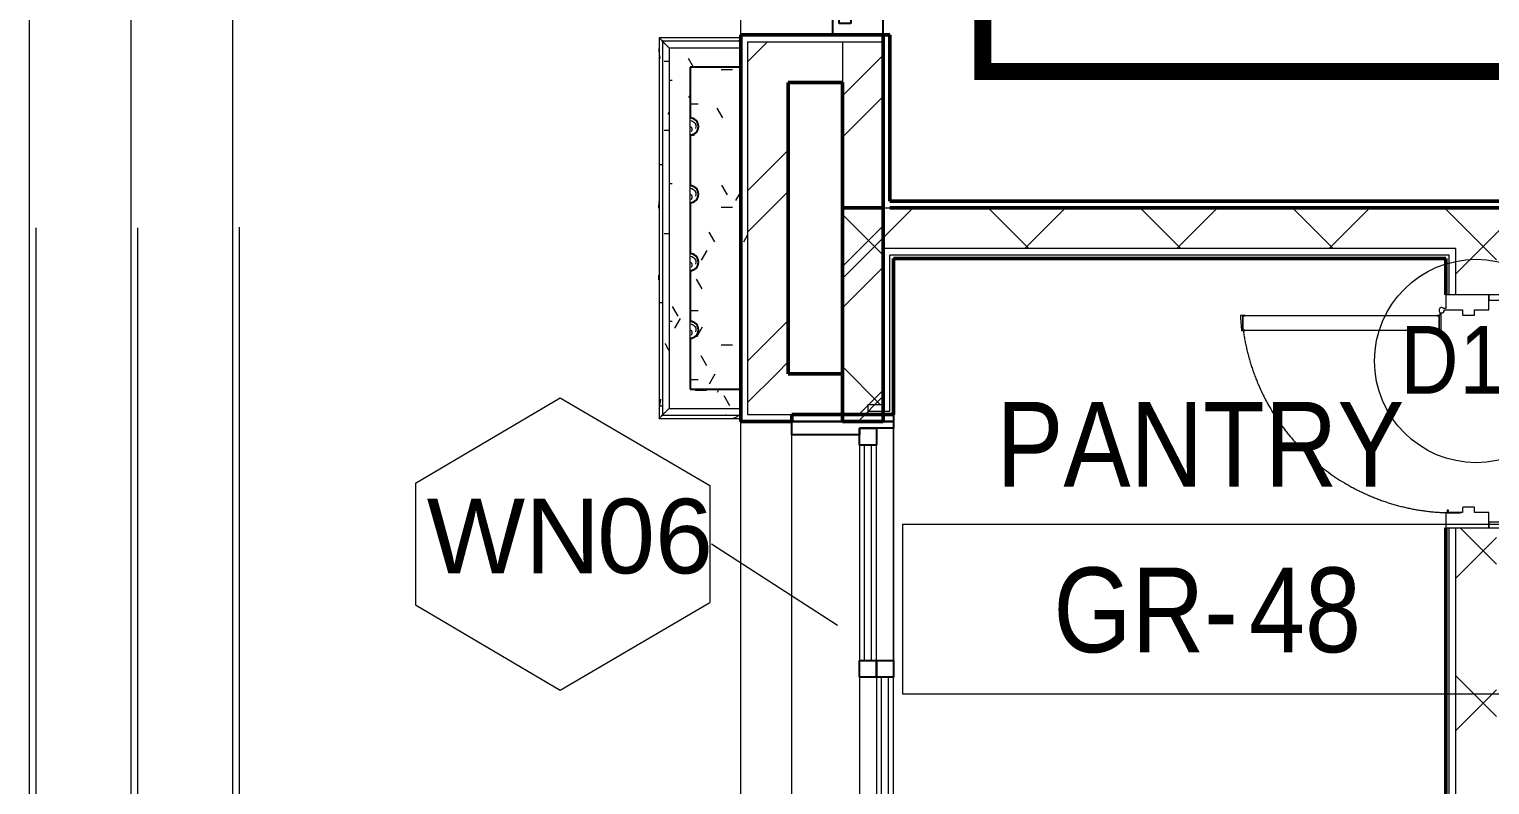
# Model space of a CAD drawing. Header units: millimetres. Extents: x -9358 to 257996, y -67499 to 9117.
# Drawn here: x -2270 to 2040, y -34590 to -32361 of the extents above; entities that cross this region are included whole.
import ezdxf

# ---------------------------------------------------------------- set-up
doc = ezdxf.new("R2010")
doc.units = ezdxf.units.MM
doc.header["$LTSCALE"] = 1000
doc.linetypes.add('Centre', pattern=[31.75, 6.35, -4.7625, 15.875, -4.7625])
doc.linetypes.add('Overhead', pattern=[3.96875, 2.38125, -1.5875])
for name, color, linetype, lineweight in [('A-DETL-GENF-1', 8, 'Continuous', 9), ('A-DOOR', 8, 'Continuous', 9), ('A-DOOR-2', 8, 'Centre', 9), ('A-DOR', 8, 'Continuous', 9), ('A-LIN-30-1', 8, 'Continuous', 25), ('A-ROM-NAM', 8, 'Continuous', 9), ('A-STP', 8, 'Continuous', 9), ('A-STP-1', 8, 'Overhead', 9), ('A-TYP-DOR', 8, 'Continuous', 0), ('A-TYP-WIN', 8, 'Continuous', 0), ('A-WAL-CLD', 8, 'Continuous', 9), ('A-WAL-CMU', 8, 'Continuous', 50), ('A-WAL-CRT-MLN', 8, 'Continuous', 9), ('A-WAL-CRT-MLN-1', 8, 'Continuous', 25), ('A-WAL-FIN', 8, 'Continuous', 9), ('A-WAL-LOW-20', 8, 'Continuous', 18), ('A-WAL-LOW-20-1', 8, 'Continuous', 50), ('A-WAL-PAT-1', 8, 'Continuous', 9), ('A-WIN', 8, 'Continuous', 9), ('A-WIN-1', 8, 'Continuous', 25), ('A-WIN-2', 8, 'Continuous', 18)]:
    doc.layers.add(name, color=color, linetype=linetype, lineweight=lineweight)
doc.layers.add('F POINT AGN', color=7, linetype='Continuous')
doc.layers.add('Route - rack2', color=7, linetype='Continuous')
doc.styles.add('Arial_5', font='arial.ttf', dxfattribs={"width": 0.85, "height": 200})
doc.styles.add('Arial_7', font='arial.ttf', dxfattribs={"width": 0.85, "height": 200})
doc.styles.add('Arial_8', font='arial.ttf', dxfattribs={"height": 220})
pattern_1 = [(45, (0, 0), (-251.447, 251.447), []), (45, (0, 381), (-251.447, 251.447), [])]
pattern_2 = [(0, (0, 0), (812.8, 203.2), [33.528, -576.072, 33.528, -576.072, -3251.2]), (0, (0, 0), (812.8, 203.2), [-1219.2, 33.528, -1185.672, 33.528, -576.072, -1422.4]), (0, (0, 0), (812.8, 203.2), [-3048, 33.528, -372.872, 33.528, -982.472]), (120, (304.8, 101.6), (-582.3764, 602.3054), [33.528, -576.072, 33.528, -576.072, -3251.2]), (120, (304.8, 101.6), (-582.3764, 602.3054), [-1219.2, 33.528, -1185.672, 33.528, -576.072, -1422.4]), (120, (304.8, 101.6), (-582.3764, 602.3054), [-3048, 33.528, -372.872, 33.528, -982.472]), (240, (406.4, 508), (-230.4236, -805.5054), [33.528, -576.072, 33.528, -576.072, -3251.2]), (240, (406.4, 508), (-230.4236, -805.5054), [-1219.2, 33.528, -1185.672, 33.528, -576.072, -1422.4]), (240, (406.4, 508), (-230.4236, -805.5054), [-3048, 33.528, -372.872, 33.528, -982.472])]
pattern_3 = [(45, (0, 0), (-224.5064, 224.5064), []), (135, (0, 0), (-224.5064, -224.5064), [])]

# ---------------------------------------------------------------- blocks, each defined once
blk = doc.blocks.new('Door Tag - Door Tag-41184-01-Ground Floor Plan')
at = {"layer": 'A-TYP-DOR'}
blk.add_circle((0, 0), 3, dxfattribs=at)
blk = doc.blocks.new('Window Tag - Window Tag-41068-01-Ground Floor Plan')
at = {"layer": 'A-TYP-WIN'}
for p, q in [((-4.506, 1.627), (-0.238, 4.142)), ((-0.238, 4.142), (4.181, 1.556)), ((-4.506, 1.627), (-4.506, -1.959)), ((4.181, 1.556), (4.181, -1.888)), ((-4.506, -1.959), (-0.238, -4.474)), ((-0.238, -4.474), (4.181, -1.888))]:
    blk.add_line(p, q, dxfattribs=at)
blk = doc.blocks.new('Wooden door with louvers - WC Wooden door 700 x 2200mm-2594680-01-Ground Floor Furniture Plan')
at = {"layer": 'A-DETL-GENF-1'}
for p, q in [((237.9, 691.4), (237.9, 684.2)), ((275.5, 695.6), (239.4, 693.1)), ((282.4, 695.6), (275.5, 695.6)), ((282.4, 684.2), (282.4, 695.6)), ((239.2, 682.9), (239.2, 689.2)), ((239.2, 689.2), (281.1, 689.2)), ((281.1, 689.2), (281.1, 682.9)), ((-299.2, 90), (-343.7, 90)), ((-343.7, 90), (-343.7, -37)), ((-299.2, 85.1), (-299.2, 90)), ((237.9, 115), (237.9, 105.1)), ((239.2, 109.4), (239.2, 116.3)), ((281.1, 109.4), (239.2, 109.4)), ((239.5, 103.5), (290.2, 103.5)), ((281.1, 115.7), (281.1, 109.4)), ((282.4, 107.1), (282.4, 114.5)), ((291.9, 107.1), (282.4, 107.1)), ((299.2, 94.4), (299.2, 40.2)), ((302.6, 90), (302.6, 95.8)), ((343.6, 90), (302.6, 90)), ((343.6, -37), (343.6, 90)), ((-296, 84.9), (-299.2, 85.1)), ((-299.2, 82.3), (-296, 82.6)), ((-299.2, 40.2), (-299.2, 82.3)), ((-295, 84.9), (-296, 84.9)), ((-296, 82.6), (-295, 82.6)), ((-291.9, 85.7), (-295, 85.7)), ((-295, 85.7), (-295, 84.9)), ((-295, 82.6), (-295, 81.7)), ((-295, 81.7), (-291.9, 81.7)), ((-291.9, 81.7), (-291.9, 85.7)), ((-284.5, 40.2), (-299.2, 40.2)), ((-299.2, -37), (-299.2, 5.2)), ((-299.2, 5.2), (-284.5, 5.2)), ((-283.4, 6.4), (-283.4, 39)), ((283.4, 39), (283.4, 6.4)), ((299.2, 40.2), (284.5, 40.2)), ((284.5, 5.2), (299.2, 5.2)), ((299.2, 5.2), (299.2, -37)), ((-343.7, -37), (-299.2, -37)), ((299.2, -37), (343.6, -37))]:
    blk.add_line(p, q, dxfattribs=at)
for centre, radius, start, end in [((239.5, 691.5), 1.54, 94, 184), ((239.2, 684.2), 1.27, 180, 270), ((281.1, 684.2), 1.27, 270, 0), ((239.2, 115), 1.27, 90, 180), ((239.5, 105.1), 1.57, 180, 270), ((281.1, 114.5), 1.27, 360, 90), ((297.8, 102), 7.79, 168.7932, 280.213), ((297.8, 102), 7.79, 307.4633, 139.375), ((-284.5, 39), 1.14, 0, 90), ((-284.5, 6.4), 1.14, 270, 0), ((284.5, 39), 1.14, 90, 180), ((284.5, 6.4), 1.14, 180, 270)]:
    blk.add_arc(centre, radius, start, end, dxfattribs=at)
at = {"layer": 'A-DOOR'}
for p, q in [((281.1, 689.2), (239.2, 689.2)), ((239.2, 689.2), (239.2, 493.5)), ((281.1, 503.5), (281.1, 689.2)), ((239.2, 493.5), (239.2, 109.4)), ((281.1, 109.4), (281.1, 503.5)), ((239.2, 109.4), (281.1, 109.4)), ((-327.8, -37), (-343.7, -37)), ((-343.7, -37), (-343.7, -90)), ((-327.8, -90), (-327.8, -37)), ((327.8, -37), (327.8, -90)), ((343.6, -37), (327.8, -37)), ((343.6, -90), (343.6, -37)), ((-343.7, -90), (-327.8, -90)), ((327.8, -90), (343.6, -90))]:
    blk.add_line(p, q, dxfattribs=at)
at = {"layer": 'A-DOOR-2'}
blk.add_arc((325.1, 68.8), 624.8, 97.9009, 182.3153, dxfattribs=at)
blk = doc.blocks.new('Rectangular Mullion - 50 x 150_left-517097-01-Ground Floor Furniture Plan')
at = {"layer": 'A-WAL-CRT-MLN-1'}
for p, q in [((0, 74.5), (-50, 74.5)), ((-50, 74.5), (-50, -20.5)), ((0, -75.5), (0, 74.5)), ((-50, -20.5), (-33.5, -20.5)), ((-33.5, -20.5), (-33.5, -55.5)), ((-33.5, -55.5), (-50, -55.5)), ((-50, -55.5), (-50, -75.5)), ((-50, -75.5), (0, -75.5))]:
    blk.add_line(p, q, dxfattribs=at)
blk = doc.blocks.new('Sliding_Window_Single - 1500 x 2700-2744519-01-Ground Floor Furniture Plan')
at = {"layer": 'A-WIN'}
for p, q in [((-675, 150), (705, 150)), ((-10, -50), (-675, -50)), ((675, -50), (40, -50)), ((-10, -100), (-645, -100)), ((40, -100), (675, -100)), ((-645, -150), (-10, -150)), ((725, -150), (40, -150)), ((40, -150), (725, -150))]:
    blk.add_line(p, q, dxfattribs=at)
at = {"layer": 'A-WIN-1'}
for p, q in [((-715, 150), (-675, 150)), ((-715, -150), (-715, 150)), ((-715, 150), (-715, -150)), ((-675, 150), (-675, -50)), ((705, 150), (745, 150)), ((705, -50), (705, 150)), ((745, 150), (745, 0)), ((745, 0), (745, 150)), ((-695, -50), (-695, -150)), ((-675, -50), (-695, -50)), ((-10, -100), (-10, -50)), ((-10, -50), (40, -50)), ((40, -50), (40, -100)), ((675, -100), (675, -50)), ((675, -50), (725, -50)), ((725, -50), (705, -50)), ((725, -150), (725, -50)), ((725, -50), (725, -100)), ((-695, -150), (-695, -100)), ((-695, -100), (-645, -100)), ((-645, -100), (-645, -150)), ((-10, -150), (-10, -100)), ((-10, -100), (40, -100)), ((40, -100), (-10, -100)), ((40, -100), (40, -150)), ((725, -100), (675, -100)), ((745, -120), (745, -150)), ((745, -150), (745, -120)), ((-715, -150), (-735, -150)), ((-695, -150), (-715, -150)), ((-645, -150), (-695, -150)), ((40, -150), (-10, -150)), ((745, -150), (725, -150)), ((765, -150), (745, -150))]:
    blk.add_line(p, q, dxfattribs=at)
at = {"layer": 'A-WIN-2'}
for p, q in [((40, -65), (675, -65)), ((40, -85), (40, -65)), ((675, -85), (40, -85)), ((675, -65), (675, -85)), ((-645, -115), (-10, -115)), ((-645, -135), (-645, -115)), ((-10, -115), (-10, -135)), ((-10, -135), (-645, -135))]:
    blk.add_line(p, q, dxfattribs=at)
blk = doc.blocks.new('FP_590-01-Ground Floor Furniture Plan')
at = {"layer": 'A-WAL-PAT-1'}
for p, q in [((-7585.6, -28787.1), (-7586.4, -28789.9)), ((-7586.4, -28789.9), (-7586.1, -28793)), ((-7584, -28784.7), (-7585.6, -28787.1)), ((-7597.5, -28799.7), (-7596.5, -28794.2)), ((-7596.7, -28805.1), (-7597.5, -28799.7)), ((-7594.3, -28810), (-7596.7, -28805.1)), ((-7590.5, -28814), (-7594.3, -28810)), ((-7585.6, -28816.5), (-7590.5, -28814)), ((-7586.1, -28793), (-7584.9, -28795.9)), ((-7580.2, -28817.5), (-7585.6, -28816.5)), ((-7584.9, -28795.9), (-7582.8, -28798.3)), ((-7582.8, -28798.3), (-7580, -28800))]:
    blk.add_line(p, q, dxfattribs=at)
blk = doc.blocks.new('FP_591-01-Ground Floor Furniture Plan')
at = {"layer": 'A-WAL-PAT-1'}
for p, q in [((-7597.5, -28599.4), (-7596.5, -28594)), ((-7596.7, -28604.9), (-7597.5, -28599.4)), ((-7594.3, -28609.8), (-7596.7, -28604.9)), ((-7590.5, -28613.7), (-7594.3, -28609.8)), ((-7585.6, -28616.3), (-7590.5, -28613.7)), ((-7585.6, -28586.8), (-7586.4, -28589.7)), ((-7586.4, -28589.7), (-7586.1, -28592.7)), ((-7586.1, -28592.7), (-7584.9, -28595.6)), ((-7584, -28584.5), (-7585.6, -28586.8)), ((-7580.2, -28617.2), (-7585.6, -28616.3)), ((-7584.9, -28595.6), (-7582.8, -28598.1)), ((-7582.8, -28598.1), (-7580, -28599.8))]:
    blk.add_line(p, q, dxfattribs=at)
blk = doc.blocks.new('FP_592-01-Ground Floor Furniture Plan')
at = {"layer": 'A-WAL-PAT-1'}
for p, q in [((-7597.5, -28399.7), (-7596.5, -28394.2)), ((-7596.7, -28405.1), (-7597.5, -28399.7)), ((-7585.6, -28387.1), (-7586.4, -28389.9)), ((-7586.4, -28389.9), (-7586.1, -28393)), ((-7586.1, -28393), (-7584.9, -28395.9)), ((-7584, -28384.7), (-7585.6, -28387.1)), ((-7584.9, -28395.9), (-7582.8, -28398.3)), ((-7582.8, -28398.3), (-7580, -28400)), ((-7594.3, -28410), (-7596.7, -28405.1)), ((-7590.5, -28414), (-7594.3, -28410)), ((-7585.6, -28416.5), (-7590.5, -28414)), ((-7580.2, -28417.5), (-7585.6, -28416.5))]:
    blk.add_line(p, q, dxfattribs=at)
blk = doc.blocks.new('FP_593-01-Ground Floor Furniture Plan')
at = {"layer": 'A-WAL-PAT-1'}
for p, q in [((-7597.5, -28999.7), (-7596.5, -28994.2)), ((-7596.7, -29005.1), (-7597.5, -28999.7)), ((-7594.3, -29010), (-7596.7, -29005.1)), ((-7585.6, -28987.1), (-7586.4, -28989.9)), ((-7586.4, -28989.9), (-7586.1, -28993)), ((-7586.1, -28993), (-7584.9, -28995.9)), ((-7584, -28984.7), (-7585.6, -28987.1)), ((-7584.9, -28995.9), (-7582.8, -28998.3)), ((-7582.8, -28998.3), (-7580, -29000)), ((-7590.5, -29014), (-7594.3, -29010)), ((-7585.6, -29016.5), (-7590.5, -29014)), ((-7580.2, -29017.5), (-7585.6, -29016.5))]:
    blk.add_line(p, q, dxfattribs=at)
blk = doc.blocks.new('Walls 414 - Walls 304-2903277-01-Ground Floor Furniture Plan')
at = {"layer": 'A-WAL-PAT-1'}
h = blk.add_hatch(dxfattribs=at)
h.set_pattern_fill('FP_199', color=256, style=0, pattern_type=2)
h.set_pattern_definition([(180, (-7900, -61500), (-406.4, -101.6), [33.528, -271.272, 33.528, -271.272, -1625.6]), (180, (-7900, -61500), (-406.4, -101.6), [-609.6, 33.528, -576.072, 33.528, -271.272, -711.2]), (180, (-7900, -61500), (-406.4, -101.6), [-1524, 33.528, -169.672, 33.528, -474.472]), (300, (-8052.4, -61550.8), (291.18818, -301.15272), [33.528, -271.272, 33.528, -271.272, -1625.6]), (300, (-8052.4, -61550.8), (291.18818, -301.15272), [-609.6, 33.528, -576.072, 33.528, -271.272, -711.2]), (300, (-8052.4, -61550.8), (291.18818, -301.15272), [-1524, 33.528, -169.672, 33.528, -474.472]), (60, (-8103.2, -61754), (115.21182, 402.75272), [33.528, -271.272, 33.528, -271.272, -1625.6]), (60, (-8103.2, -61754), (115.21182, 402.75272), [-609.6, 33.528, -576.072, 33.528, -271.272, -711.2]), (60, (-8103.2, -61754), (115.21182, 402.75272), [-1524, 33.528, -169.672, 33.528, -474.472])])
h.paths.add_polyline_path([(-7580, -28225), (-7730, -28225), (-7730, -29175), (-7580, -29175), (-7580, -29025), (-7594.7, -29020.2), (-7603.8, -29007.7), (-7603.8, -28992.3), (-7594.7, -28979.8), (-7580, -28975), (-7580, -28825), (-7594.7, -28820.2), (-7603.8, -28807.7), (-7603.8, -28792.3), (-7594.7, -28779.8), (-7580, -28775), (-7580, -28624.8), (-7594.7, -28620), (-7603.8, -28607.5), (-7603.8, -28592), (-7594.7, -28579.5), (-7580, -28574.8), (-7580, -28425), (-7594.7, -28420.2), (-7603.8, -28407.7), (-7603.8, -28392.3), (-7594.7, -28379.8), (-7580, -28375), (-7580, -28261.5)], flags=0)
at = {"layer": 'A-LIN-30-1'}
for p, q in [((-7730, -28225), (-7730, -29175)), ((-7580, -28225), (-7730, -28225)), ((-7580, -28375), (-7580, -28225)), ((-7580, -28574.8), (-7580, -28425)), ((-7580, -28775), (-7580, -28624.8)), ((-7580, -28975), (-7580, -28825)), ((-7580, -29175), (-7580, -29025)), ((-7730, -29175), (-7580, -29175))]:
    blk.add_line(p, q, dxfattribs=at)
for centre in [(-7580, -28400), (-7580, -28599.8), (-7580, -28800), (-7580, -29000)]:
    blk.add_arc(centre, 25, 90, 270, dxfattribs=at)
at = {"layer": 'A-WAL-FIN'}
for p, q in [((-7580, -28375), (-7580, -28400)), ((-7580, -28400), (-7580, -28425)), ((-7580, -28574.8), (-7580, -28599.8)), ((-7580, -28599.8), (-7580, -28624.8)), ((-7580, -28775), (-7580, -28800)), ((-7580, -28800), (-7580, -28825)), ((-7580, -28975), (-7580, -29000)), ((-7580, -29000), (-7580, -29025))]:
    blk.add_line(p, q, dxfattribs=at)
at = {"layer": 'A-WAL-LOW-20-1'}
for name in ['FP_592-01-Ground Floor Furniture Plan', 'FP_591-01-Ground Floor Furniture Plan', 'FP_590-01-Ground Floor Furniture Plan', 'FP_593-01-Ground Floor Furniture Plan']:
    blk.add_blockref(name, (0, 0), dxfattribs=at)
blk = doc.blocks.new('FP_594-01-Ground Floor Furniture Plan')
at = {"layer": 'A-WAL-LOW-20'}
blk.add_line((-170, -32248.8), (-401.4, -32248.8), dxfattribs=at)
at = {"layer": 'A-WAL-PAT-1'}
for p, q in [((-176.5, -32247.7), (-177, -32247.6)), ((-176, -32247.7), (-176.5, -32247.7))]:
    blk.add_line(p, q, dxfattribs=at)
blk = doc.blocks.new('FP_595-01-Ground Floor Furniture Plan')
at = {"layer": 'A-WAL-LOW-20'}
blk.add_line((-170, -32239), (-411.1, -32239), dxfattribs=at)
blk = doc.blocks.new('FP_596-01-Ground Floor Furniture Plan')
at = {"layer": 'A-WAL-LOW-20'}
blk.add_line((-401.4, -32248.8), (-401.4, -33351.5), dxfattribs=at)
at = {"layer": 'A-WAL-PAT-1'}
for p, q in [((-389.6, -32308.8), (-395.9, -32308.8)), ((-382, -32308.8), (-389.6, -32308.8)), ((-385.1, -32463.5), (-384.6, -32462.6)), ((-384.6, -32462.6), (-384, -32461.7)), ((-384, -32461.7), (-383.5, -32460.8)), ((-383.5, -32460.8), (-383, -32459.9)), ((-383, -32459.9), (-382.5, -32459)), ((-382.5, -32459), (-382, -32458.1)), ((-389.6, -32512), (-395.9, -32512)), ((-382, -32512), (-389.6, -32512)), ((-389.6, -32816.8), (-395.9, -32816.8)), ((-382, -32816.8), (-389.6, -32816.8)), ((-393.4, -33140.2), (-392.9, -33141.1)), ((-392.9, -33141.1), (-392.5, -33142)), ((-392.5, -33142), (-392.1, -33142.9)), ((-392.1, -33142.9), (-391.7, -33143.8)), ((-391.7, -33143.8), (-391.2, -33144.7)), ((-391.2, -33144.7), (-390.8, -33145.6)), ((-390.8, -33145.6), (-390.3, -33146.5)), ((-390.3, -33146.5), (-389.9, -33147.4)), ((-389.9, -33147.4), (-389.4, -33148.3)), ((-389.4, -33148.3), (-389, -33149.2)), ((-389, -33149.2), (-388.5, -33150.1)), ((-388.5, -33150.1), (-388, -33151)), ((-388, -33151), (-387.5, -33151.9)), ((-387.5, -33151.9), (-387.1, -33152.9)), ((-387.1, -33152.9), (-386.6, -33153.8)), ((-386.6, -33153.8), (-386.1, -33154.7)), ((-386.1, -33154.7), (-385.6, -33155.6)), ((-385.6, -33155.6), (-385.1, -33156.5)), ((-385.1, -33156.5), (-384.5, -33157.4)), ((-384.5, -33157.4), (-384, -33158.3)), ((-384, -33158.3), (-383.5, -33159.2)), ((-383.5, -33159.2), (-383, -33160.1)), ((-383, -33160.1), (-382.5, -33161)), ((-382.5, -33161), (-382, -33161.9))]:
    blk.add_line(p, q, dxfattribs=at)
blk = doc.blocks.new('FP_597-01-Ground Floor Furniture Plan')
at = {"layer": 'A-WAL-LOW-20'}
blk.add_line((-411.1, -32239), (-411.1, -33361.2), dxfattribs=at)
at = {"layer": 'A-WAL-PAT-1'}
for p, q in [((-412, -32270.3), (-411.9, -32272.9)), ((-411.9, -32272.9), (-411.8, -32275.6)), ((-411.8, -32275.6), (-411.6, -32278.2)), ((-411.6, -32278.2), (-411.4, -32280.9)), ((-411.4, -32280.9), (-411.1, -32283.5)), ((-411.1, -32283.5), (-410.9, -32286.1)), ((-410.9, -32286.1), (-410.6, -32288.8)), ((-410.6, -32288.8), (-410.2, -32291.4)), ((-410.2, -32291.4), (-409.9, -32294.1)), ((-409.9, -32294.1), (-409.5, -32296.7)), ((-409.5, -32296.7), (-409.1, -32299.3)), ((-404.1, -32613.6), (-409.9, -32613.6)), ((-401.2, -32613.6), (-404.1, -32613.6)), ((-409.6, -32714.7), (-409.2, -32712.1)), ((-412.1, -32741.1), (-412, -32738.5)), ((-412, -32738.5), (-411.8, -32735.8)), ((-411.8, -32735.8), (-411.7, -32733.2)), ((-411.7, -32733.2), (-411.5, -32730.6)), ((-411.5, -32730.6), (-411.2, -32727.9)), ((-411.2, -32727.9), (-411, -32725.3)), ((-411, -32725.3), (-410.7, -32722.6)), ((-410.7, -32722.6), (-410.4, -32720)), ((-410.4, -32720), (-410, -32717.4)), ((-410, -32717.4), (-409.6, -32714.7)), ((-412.2, -32946.8), (-412.1, -32944.1)), ((-412.2, -32949.4), (-412.2, -32946.8)), ((-412.2, -32952.1), (-412.2, -32949.4)), ((-412.1, -32944.1), (-412, -32941.5)), ((-412, -32941.5), (-411.8, -32938.9)), ((-404.1, -33020), (-409.9, -33020)), ((-401.2, -33020), (-404.1, -33020)), ((-408.6, -33317.6), (-408.1, -33315)), ((-408.1, -33315), (-407.6, -33312.3)), ((-407.6, -33312.3), (-407.1, -33309.7)), ((-407.1, -33309.7), (-406.5, -33307.1)), ((-406.5, -33307.1), (-405.9, -33304.4)), ((-410.8, -33333.5), (-410.5, -33330.8)), ((-410.5, -33330.8), (-410.2, -33328.2)), ((-410.2, -33328.2), (-409.8, -33325.5)), ((-404.1, -33324.8), (-409.9, -33324.8)), ((-409.8, -33325.5), (-409.4, -33322.9)), ((-409.4, -33322.9), (-409, -33320.3)), ((-409, -33320.3), (-408.6, -33317.6)), ((-401.2, -33324.8), (-404.1, -33324.8))]:
    blk.add_line(p, q, dxfattribs=at)
blk = doc.blocks.new('FP_598-01-Ground Floor Furniture Plan')
at = {"layer": 'A-WAL-LOW-20'}
blk.add_line((-401.4, -33351.5), (-170, -33351.5), dxfattribs=at)
at = {"layer": 'A-WAL-PAT-1'}
for p, q in [((-217.9, -33352.6), (-218.4, -33352.6)), ((-217.4, -33352.6), (-217.9, -33352.6)), ((-216.8, -33352.5), (-217.4, -33352.6)), ((-216.3, -33352.4), (-216.8, -33352.5)), ((-215.8, -33352.2), (-216.3, -33352.4)), ((-215.3, -33352), (-215.8, -33352.2)), ((-214.7, -33351.8), (-215.3, -33352)), ((-214.2, -33351.6), (-214.7, -33351.8)), ((-213.7, -33351.3), (-214.2, -33351.6)), ((-213.2, -33351), (-213.7, -33351.3))]:
    blk.add_line(p, q, dxfattribs=at)
blk = doc.blocks.new('FP_599-01-Ground Floor Furniture Plan')
at = {"layer": 'A-WAL-LOW-20'}
blk.add_line((-411.1, -33361.2), (-170, -33361.2), dxfattribs=at)
at = {"layer": 'A-WAL-PAT-1'}
for p, q in [((-186.6, -33359.3), (-188.2, -33359.9)), ((-185.1, -33358.5), (-186.6, -33359.3)), ((-183.6, -33357.6), (-185.1, -33358.5)), ((-182.1, -33356.7), (-183.6, -33357.6)), ((-180.5, -33355.7), (-182.1, -33356.7)), ((-179, -33354.5), (-180.5, -33355.7)), ((-177.5, -33353.4), (-179, -33354.5)), ((-176, -33352.1), (-177.5, -33353.4)), ((-191.2, -33361.1), (-192.7, -33361.5)), ((-189.7, -33360.6), (-191.2, -33361.1)), ((-188.2, -33359.9), (-189.7, -33360.6))]:
    blk.add_line(p, q, dxfattribs=at)
blk = doc.blocks.new('Walls 420 - Walls 78-2903394-01-Ground Floor Furniture Plan')
at = {"layer": 'A-WAL-PAT-1'}
h = blk.add_hatch(dxfattribs=at)
h.set_pattern_fill('FP_136', color=256, style=0, pattern_type=2)
h.set_pattern_definition([(0, (0, 0), (406.4, 101.6), [33.528, -271.272, 33.528, -271.272, -1625.6]), (0, (0, 0), (406.4, 101.6), [-609.6, 33.528, -576.072, 33.528, -271.272, -711.2]), (0, (0, 0), (406.4, 101.6), [-1524, 33.528, -169.672, 33.528, -474.472]), (120, (152.4, 50.8), (-291.18818, 301.15272), [33.528, -271.272, 33.528, -271.272, -1625.6]), (120, (152.4, 50.8), (-291.18818, 301.15272), [-609.6, 33.528, -576.072, 33.528, -271.272, -711.2]), (120, (152.4, 50.8), (-291.18818, 301.15272), [-1524, 33.528, -169.672, 33.528, -474.472]), (240, (203.2, 254), (-115.21182, -402.75272), [33.528, -271.272, 33.528, -271.272, -1625.6]), (240, (203.2, 254), (-115.21182, -402.75272), [-609.6, 33.528, -576.072, 33.528, -271.272, -711.2]), (240, (203.2, 254), (-115.21182, -402.75272), [-1524, 33.528, -169.672, 33.528, -474.472])])
h.paths.add_polyline_path([(-320, -33100), (-318, -33096), (-318.6, -33095.1), (-319.6, -33098.5)], flags=0)
h.paths.add_polyline_path([(-320, -32900.2), (-318, -32896.3), (-318.6, -32895.3), (-319.6, -32898.7)], flags=0)
h.paths.add_polyline_path([(-320, -32700), (-318, -32696), (-319, -32696.5), (-319.6, -32698.5)], flags=0)
h.paths.add_polyline_path([(-320, -32500), (-318, -32496), (-318.6, -32495.1), (-319.6, -32498.5)], flags=0)
h.paths.add_polyline_path([(-170, -33331.8), (-170, -33275), (-320, -33275), (-320, -33125), (-320, -33124.4), (-320, -33075.8), (-320, -33075), (-320, -32925.2), (-320, -32924.6), (-320, -32876.1), (-320, -32875.2), (-320, -32725), (-320, -32724.4), (-320, -32675.8), (-320, -32675), (-320, -32525), (-320, -32524.4), (-319.8, -32475.6), (-320, -32475), (-320, -32325), (-170, -32325), (-170, -32268.5), (-381.7, -32268.5), (-381.7, -33331.8), (-296.2, -33331.8)], flags=0)
at = {"layer": 'A-WAL-LOW-20'}
for p, q in [((-381.7, -32268.5), (-170, -32268.5)), ((-381.7, -32268.5), (-381.7, -33331.8)), ((-381.7, -33331.8), (-170, -33331.8))]:
    blk.add_line(p, q, dxfattribs=at)
for points, knots in [([(-411.1, -32239), (-411.1, -32239), (-410.7, -32239.4), (-407.8, -32242.3), (-403.9, -32246.2), (-402, -32248.1)], [0.1701475, 0.1701475, 0.1701475, 0.1701475, 0.25, 0.5, 0.6488772, 0.6488772, 0.6488772, 0.6488772]), ([(-401.4, -32248.8), (-401.4, -32248.8), (-401.2, -32248.9), (-400.3, -32249.8), (-398.6, -32251.5), (-397, -32253.1), (-395.1, -32255), (-392.9, -32257.2), (-390.4, -32259.7), (-386.7, -32263.4), (-383.8, -32266.4), (-381.7, -32268.5)], [0.4599876, 0.4599876, 0.4599876, 0.4599876, 0.5, 0.6, 0.65, 0.7, 0.75, 0.8, 0.85, 0.9, 1, 1, 1, 1]), ([(-411.1, -33361.2), (-411.1, -33361.2), (-410.7, -33360.9), (-407.8, -33357.9), (-403.9, -33354), (-402, -33352.2)], [0.1701475, 0.1701475, 0.1701475, 0.1701475, 0.25, 0.5, 0.6488772, 0.6488772, 0.6488772, 0.6488772]), ([(-401.4, -33351.5), (-401.4, -33351.5), (-401.2, -33351.3), (-400.3, -33350.4), (-398.6, -33348.8), (-397, -33347.1), (-395.1, -33345.2), (-392.9, -33343), (-390.4, -33340.5), (-386.7, -33336.8), (-383.7, -33333.9), (-381.7, -33331.8)], [0.4599876, 0.4599876, 0.4599876, 0.4599876, 0.5, 0.6, 0.65, 0.7, 0.75, 0.8, 0.85, 0.9, 1, 1, 1, 1])]:
    blk.add_open_spline(points, degree=3, knots=knots, dxfattribs=at)
for name in ['FP_597-01-Ground Floor Furniture Plan', 'FP_595-01-Ground Floor Furniture Plan', 'FP_594-01-Ground Floor Furniture Plan', 'FP_596-01-Ground Floor Furniture Plan', 'FP_599-01-Ground Floor Furniture Plan', 'FP_598-01-Ground Floor Furniture Plan']:
    blk.add_blockref(name, (0, 0), dxfattribs=at)
blk = doc.blocks.new('M_Room Tag_Small - M_Room Tag_Small-919701-01-Ground Floor Furniture Plan')
at = {"layer": 'A-ROM-NAM'}
for p, q in [((9, 2.5), (-9, 2.5)), ((-9, 2.5), (-9, -2.5)), ((9, -2.5), (9, 2.5)), ((-9, -2.5), (9, -2.5))]:
    blk.add_line(p, q, dxfattribs=at)
blk = doc.blocks.new('G')
at = {"layer": 'A-WAL-PAT-1'}
h = blk.add_hatch(dxfattribs=at)
h.set_pattern_fill('FP_2', color=256, style=0, pattern_type=2)
h.set_pattern_definition(pattern_2)
h.paths.add_polyline_path([(-170, -33350), (-150, -33350), (-150, -32230), (-170, -32230), (-170, -33238.5)], flags=0)
h = blk.add_hatch(dxfattribs=at)
h.set_pattern_fill('FP_1', color=256, style=0, pattern_type=2)
h.set_pattern_definition(pattern_1)
h.paths.add_polyline_path([(-30, -33230), (-30, -32250), (-150, -32250), (-150, -33230), (-112.4, -33230)], flags=0)
h = blk.add_hatch(dxfattribs=at)
h.set_pattern_fill('FP_1', color=256, style=0, pattern_type=2)
h.set_pattern_definition(pattern_1)
h.paths.add_polyline_path([(130, -32370), (130, -32250), (-30, -32250), (-30, -32370)], flags=0)
h = blk.add_hatch(dxfattribs=at)
h.set_pattern_fill('FP_1', color=256, style=0, pattern_type=2)
h.set_pattern_definition(pattern_1)
h.paths.add_polyline_path([(130, -33370), (250, -33370), (250, -32250), (130, -32250), (130, -33238.5)], flags=0)
h = blk.add_hatch(dxfattribs=at)
h.set_pattern_fill('FP_3', color=256, style=0, pattern_type=2)
h.set_pattern_definition(pattern_3)
h.paths.add_polyline_path([(250, -32860), (6960, -32860), (6960, -32740), (130, -32740), (130, -32860), (133.4, -32860)], flags=0)
h = blk.add_hatch(dxfattribs=at)
h.set_pattern_fill('FP_2', color=256, style=0, pattern_type=2)
h.set_pattern_definition(pattern_2)
h.paths.add_polyline_path([(6960, -32740), (6960, -32720), (270, -32720), (270, -32740), (6032.1, -32740)], flags=0)
h = blk.add_hatch(dxfattribs=at)
h.set_pattern_fill('FP_3', color=256, style=0, pattern_type=2)
h.set_pattern_definition(pattern_3)
h.paths.add_polyline_path([(130, -33350), (205, -33350), (205, -33320), (250, -33320), (250, -32860), (130, -32860), (130, -33238.5)], flags=0)
h = blk.add_hatch(dxfattribs=at)
h.set_pattern_fill('FP_3', color=256, style=0, pattern_type=2)
h.set_pattern_definition(pattern_3)
h.paths.add_polyline_path([(1940, -36840), (2060, -36840), (2060, -33683.6), (1940, -33683.6), (1940, -36820)], flags=0)
h.paths.add_polyline_path([(2060, -32996.3), (2060, -32860), (1940, -32860), (1940, -32996.3), (2037, -32996.3)], flags=0)
h = blk.add_hatch(dxfattribs=at)
h.set_pattern_fill('FP_1', color=256, style=0, pattern_type=2)
h.set_pattern_definition(pattern_1)
h.paths.add_polyline_path([(-150, -33350), (130, -33350), (130, -33230), (-150, -33230), (-150, -33238.5)], flags=0)
at = {"layer": 'A-STP'}
for p, q in [((-2270, -28830), (-2270, -34870)), ((-1970, -28830), (-1970, -34870)), ((-1670, -28830), (-1670, -34870)), ((-170, -32230), (-170, -29270)), ((-170, -34830), (-170, -33370))]:
    blk.add_line(p, q, dxfattribs=at)
at = {"layer": 'A-STP-1'}
for p, q in [((-2250, -28830), (-2250, -34870)), ((-1950, -28830), (-1950, -34870)), ((-1650, -28827.9), (-1650, -34870))]:
    blk.add_line(p, q, dxfattribs=at)
at = {"layer": 'A-WAL-CLD'}
for p, q in [((-150, -32250), (-150, -33350)), ((-150, -32250), (250, -32250)), ((130, -32250), (130, -32370)), ((250, -32740), (270, -32740)), ((1940, -32860), (250, -32860)), ((1920, -32880), (270, -32880)), ((270, -33340), (270, -32880)), ((1920, -32996.3), (1920, -32880)), ((1940, -32996.3), (1940, -32860)), ((-150, -33350), (-20, -33350)), ((205, -33320), (205, -33350)), ((205, -33320), (250, -33320)), ((205, -33340), (270, -33340)), ((1920, -36820), (1920, -33683.6)), ((1940, -36840), (1940, -33683.6))]:
    blk.add_line(p, q, dxfattribs=at)
at = {"layer": 'A-WAL-CMU'}
for p, q in [((-170, -32230), (-170, -33370)), ((250, -32230), (-170, -32230)), ((270, -32230), (250, -32230)), ((250, -33370), (250, -32230)), ((270, -32720), (270, -32230)), ((-30, -33230), (-30, -32370)), ((-30, -32370), (130, -32370)), ((130, -32370), (130, -33370)), ((250, -32740), (130, -32740)), ((6980, -32720), (270, -32720)), ((270, -32740), (6960, -32740)), ((280, -32890), (1910, -32890)), ((280, -33350), (280, -32890)), ((1910, -32890), (1910, -32996.3)), ((130, -33230), (-30, -33230)), ((-20, -33370), (-20, -33350)), ((-20, -33350), (280, -33350)), ((-170, -33370), (-20, -33370)), ((130, -33370), (250, -33370)), ((1910, -33683.6), (1910, -35998.5))]:
    blk.add_line(p, q, dxfattribs=at)
at = {"layer": 'A-DOR', "rotation": 89.99999999999969}
blk.add_blockref('Wooden door with louvers - WC Wooden door 700 x 2200mm-2594680-01-Ground Floor Furniture Plan', (2000, -33340), dxfattribs=at)
at = {"layer": 'A-ROM-NAM', "xscale": 99.99999999999991, "yscale": 99.99999999999991, "zscale": 99.99999999999991}
blk.add_blockref('M_Room Tag_Small - M_Room Tag_Small-919701-01-Ground Floor Furniture Plan', (1207.1, -33924.2), dxfattribs=at)
at = {"layer": 'A-WAL-CRT-MLN', "rotation": 269.9999999999998}
blk.add_blockref('Rectangular Mullion - 50 x 150_left-517097-01-Ground Floor Furniture Plan', (175.5, -32230), dxfattribs=at)
at = {"layer": 'A-WAL-LOW-20'}
blk.add_blockref('Walls 420 - Walls 78-2903394-01-Ground Floor Furniture Plan', (0, 0), dxfattribs=at)
at = {"layer": 'A-WAL-LOW-20-1', "rotation": 180}
blk.add_blockref('Walls 414 - Walls 304-2903277-01-Ground Floor Furniture Plan', (-7900, -61500), dxfattribs=at)
at = {"layer": 'A-WIN', "rotation": 89.99999999999991}
blk.add_blockref('Sliding_Window_Single - 1500 x 2700-2744519-01-Ground Floor Furniture Plan', (130, -34115), dxfattribs=at)
at = {"layer": 'A-ROM-NAM', "char_height": 250, "attachment_point": 1, "style": 'Arial_5'}
for s, insert, width in [('PANTRY', (584, -33312.6), 1544.05), ('GR-', (752.3, -33801.1), 699.873), ('48', (1329.7, -33801.1), 418.481)]:
    blk.add_mtext(s, dxfattribs=dict(at, insert=insert, width=width))
blk = doc.blocks.new('RACK 2- ROUTE .')
at = {"layer": 'F POINT AGN', "color": 1, "const_width": 50}
blk.add_lwpolyline([(7732, -42044), (7732, -32486), (544, -32486), (544, -29451), (7388, -29451), (7388, -28051), (889, -28051), (889, -25263), (5895, -25263), (5895, -27838), (7766, -27838), (7766, -21844), (5698, -21844), (5698, -24009), (939, -24009), (939, -20876), (5928, -20876), (5928, -21729), (7651, -21729), (7651, -19806), (709, -19806), (709, -16887)], dxfattribs=at)

msp = doc.modelspace()

# ---------------------------------------------------------------- block references
msp.add_blockref('G', (0, -148.1))

# ---------------------------------------------------------------- next in the draw order: linework, layer by layer
at = {"layer": 'A-TYP-WIN'}
msp.add_line((115, -34120), (-256.8, -33879.9), dxfattribs=at)

# ---------------------------------------------------------------- next in the draw order: block references
at = {"layer": 'A-TYP-DOR', "xscale": 99.99999999999991, "yscale": 99.99999999999991, "zscale": 99.99999999999991}
msp.add_blockref('Door Tag - Door Tag-41184-01-Ground Floor Plan', (2000, -33340), dxfattribs=at)
at = {"layer": 'A-TYP-WIN', "xscale": 99.99999999999991, "yscale": 99.99999999999991, "zscale": 99.99999999999991}
msp.add_blockref('Window Tag - Window Tag-41068-01-Ground Floor Plan', (-679.3, -33863.3), dxfattribs=at)
at = {"layer": 'Route - rack2', "color": 1}
msp.add_blockref('RACK 2- ROUTE .', (0, 0), dxfattribs=at)

# ---------------------------------------------------------------- next in the draw order: texts
at = {"layer": 'A-TYP-DOR', "char_height": 200, "attachment_point": 1, "style": 'Arial_7'}
for s, insert, width in [('D', (1776.3, -33236.4), 211.245), ('10', (1950.6, -33236.4), 327.088)]:
    msp.add_mtext(s, dxfattribs=dict(at, insert=insert, width=width))
at = {"layer": 'A-TYP-WIN', "char_height": 220, "attachment_point": 1, "style": 'Arial_8'}
for s, insert, width in [('WN', (-1096.8, -33746.4), 609.282), ('06', (-594.1, -33746.4), 400.844)]:
    msp.add_mtext(s, dxfattribs=dict(at, insert=insert, width=width))

doc.saveas('drawing.dxf')
